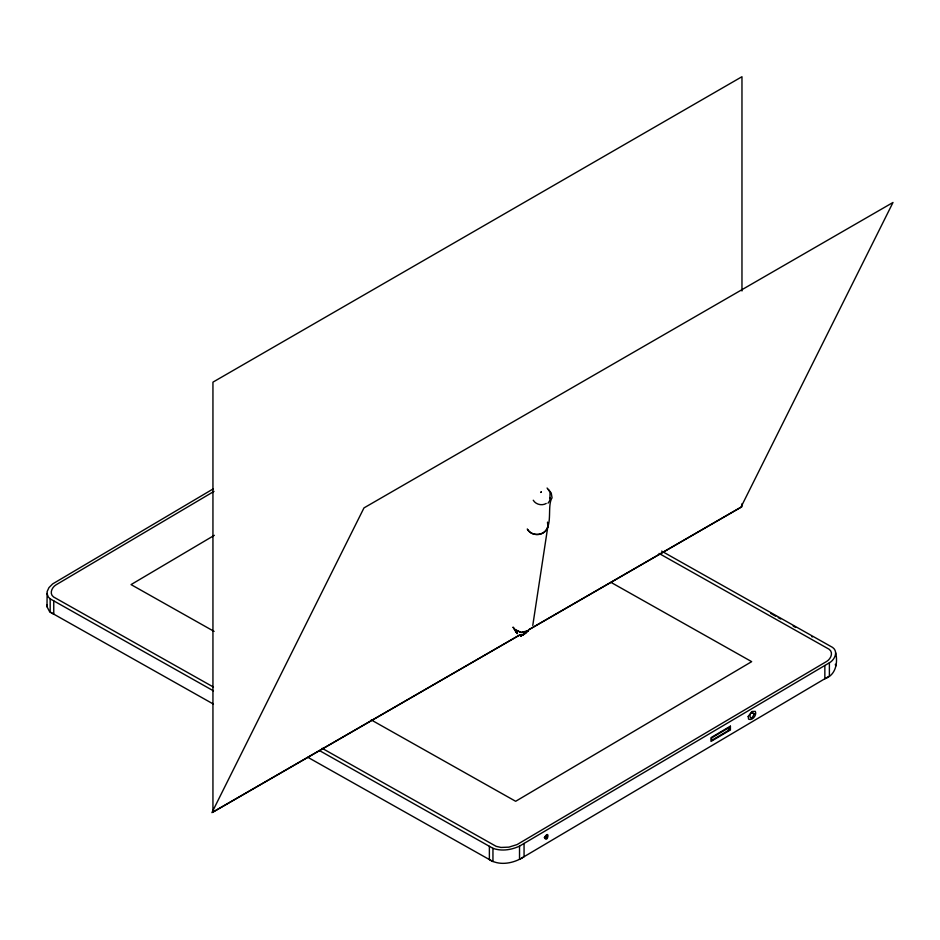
<?xml version="1.0" encoding="UTF-8"?>
<svg xmlns="http://www.w3.org/2000/svg" width="940" height="940" viewBox="0 0 940 940"><rect width="100%" height="100%" fill="white"/><g stroke="black" fill="none" stroke-linecap="round" stroke-linejoin="round"><path stroke-width="1.41" d="M53.756 600.871L53.756 614.137L49.655 611.752L47 606.723L47.141 591.542L48.95 587.629L52.64 583.928L213.321 488.812M47 606.723L47.141 604.808M661.619 551.098L832.546 647.402C838.621 651.538 834.661 659.939 829.386 662.794L519.526 846.118C511.372 849.936 501.561 851.487 492.948 848.315L319.471 750.578M835.719 652.807C837.975 662.982 835.789 675.061 824.85 678.75L824.85 665.485M754.174 713.918C749.497 725.093 747.829 709.007 754.174 713.918L751.636 712.485M549.947 498.505L550.053 492.184L547.092 488.013M550.018 498.388L550.147 497.613M521.817 634.993L520.666 636.286M521.77 635.111L520.49 635.934M526.753 631.01L526.236 632.256M532.769 625.464L547.891 526.153L547.503 522.123M526.506 631.327L525.707 632.996M525.895 632.491L523.028 635.205L520.431 635.698M525.296 633.172L523.768 634.195M528.115 630.999L523.874 634.336L520.478 634.653M527.411 631.61L528.445 630.728M525.107 633.584L525.848 632.949M214.003 491.385L56.059 584.821C52.005 587.171 48.962 593.622 53.568 596.982L213.439 687.058M214.344 535.318L131.048 584.598L214.097 631.398M729.757 729.698L711.65 740.403L711.65 737.888L729.757 727.172L729.757 729.698L727.313 728.312M519.667 634.958L211.923 812.63L363.98 507.906L893 202.476L740.943 507.201L528.574 629.812M519.421 635.193L212.945 812.136L212.945 382.145L741.966 76.716L741.966 290.977M528.327 630.059L741.966 506.707L741.966 503.781M546.234 503.452C541.969 506.002 535.788 504.557 533.25 500.233M527.657 630.975L520.913 632.326L515.249 629.882M527.798 631.081L521.817 632.409M523.415 634.512L520.584 636.051M521.935 634.676L520.971 634.7M520.067 632.033L514.591 629.295M811.866 636.674L812.466 636.909M770.683 613.374L775.676 616.193M778.179 617.592L780.682 619.002M793.184 626.052L795.687 627.462M659.046 553.437L829.15 649.27C833.757 652.63 830.725 659.081 826.659 661.431L517.094 844.578L508.904 847.14L500.95 847.445L496.109 846.317L322.162 748.311M611.118 582.459L751.671 661.654L515.661 801.291L371.265 719.946M47 593.446L48.281 596.971L50.173 598.851L213.439 690.841M213.439 704.107L50.173 612.116L50.173 598.851M307.968 757.37L492.948 861.581L492.948 848.315M548.431 489.399L551.24 493.03L552.05 497.824C546.316 506.695 554.612 529.972 540.336 534.167C535.495 535.471 529.819 533.438 527.246 529.044M517.423 633.337L516.471 632.326M517.294 633.442L514.027 628.825M514.756 629.236L512.993 627.297M514.168 628.613L513.193 627.274M527.575 529.432C532.792 538.761 550.217 534.155 547.632 522.887M516.037 631.997L514.533 629.624M516.001 631.551L517.141 633.678L515.684 631.245M835.343 664.251L835.719 666.072M829.386 662.794L829.386 676.06L519.526 859.383L519.526 846.118M524.062 843.427L524.062 856.704C514.204 863.249 499.857 866.281 489.376 859.571L489.376 846.306M549.83 499.645A9.024 8.119 8.6 0 1 549.618 500.409M549.324 501.138A9.024 8.119 8.6 0 1 547.996 503.135M544.413 837.54C547.703 844.096 550.335 828.199 544.413 837.54M545 837.34C547.256 841.053 548.361 831.63 545 837.34M748.193 716.491L748.581 719.135C752.4 721.05 757.147 714.917 755.302 711.368L751.941 711.462L748.193 716.491M540.7 492.419L541.287 491.973L540.7 492.419M730.404 726.15L711.004 737.641L711.004 741.425L730.404 729.945L730.404 726.15"/></g></svg>
